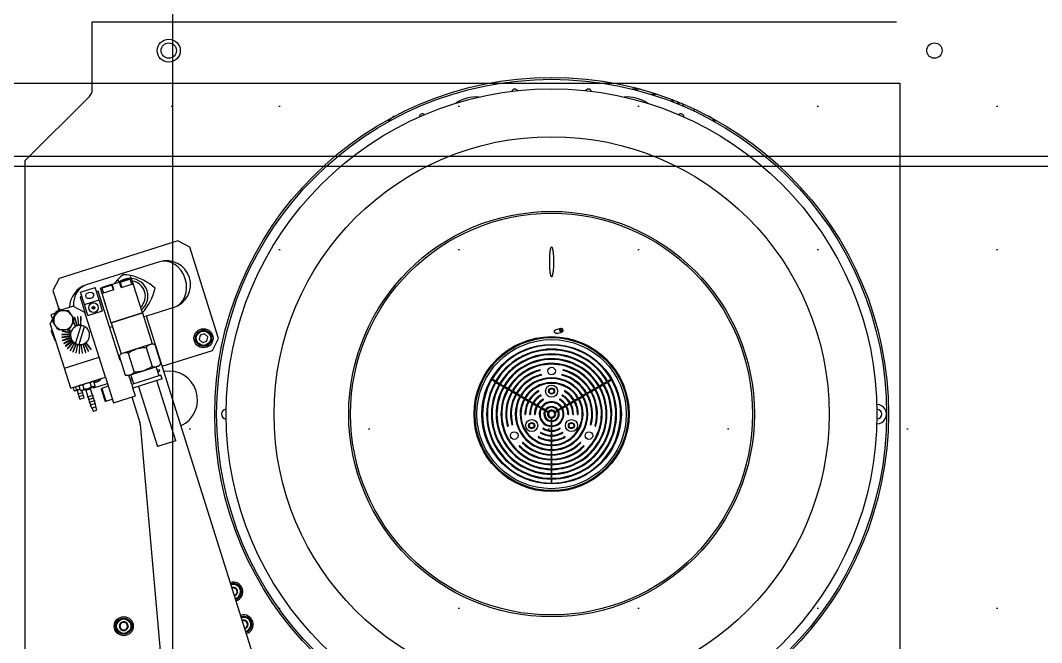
# Model space of a CAD drawing. Header units: millimetres. Extents: x -15291 to 293567, y -98510 to 49398.
# Drawn here: x 50930 to 51464, y 25651 to 25976 of the extents above; entities that cross this region are included whole.
import ezdxf

# ---------------------------------------------------------------- set-up
doc = ezdxf.new("R2010")
doc.units = ezdxf.units.MM
doc.header["$LTSCALE"] = 50
doc.header["$MEASUREMENT"] = 0
doc.linetypes.add('AUSGEZOGEN', pattern=[0])
for name, color, linetype in [('DV16_Standard', 7, 'CONTINUOUS'), ('DV6_Standard', 7, 'CONTINUOUS'), ('EQUIP1', 7, 'AUSGEZOGEN'), ('FFU', 4, 'CONTINUOUS'), ('RASTER', 30, 'AUSGEZOGEN')]:
    doc.layers.add(name, color=color, linetype=linetype)

msp = doc.modelspace()

# ---------------------------------------------------------------- hatches: boundary and pattern name
at = {"layer": 'FFU'}
h = msp.add_hatch(dxfattribs=at)
h.set_pattern_fill('DOTS,_I', color=256, scale=1500, style=2)
h.set_pattern_definition([(0, (900, -3600), (46.875, 93.75), [0, -93.75])])
h.paths.add_polyline_path([(50110, 25900), (51010, 25900), (51010, 27100), (50110, 27100)])
h = msp.add_hatch(dxfattribs=at)
h.set_pattern_fill('DOTS,_I', color=256, scale=1500, style=2)
h.set_pattern_definition([(0, (1800, -3600), (46.875, 93.75), [0, -93.75])])
h.paths.add_polyline_path([(51010, 25900), (51910, 25900), (51910, 27100), (51010, 27100)])
h = msp.add_hatch(dxfattribs=at)
h.set_pattern_fill('DOTS,_I', color=256, scale=1500, style=2)
h.set_pattern_definition([(0, (1800, -4800), (46.875, 93.75), [0, -93.75])])
h.paths.add_polyline_path([(51010, 24700), (51910, 24700), (51910, 25900), (51010, 25900)])

# ---------------------------------------------------------------- linework, layer by layer
at = {"layer": 'DV16_Standard', "color": 7, "linetype": 'Continuous', "ltscale": 254}
for p, q in [((50470.84, 25943.32), (51389.84, 25943.32)), ((51389.84, 25943.32), (51389.84, 25567.32))]:
    msp.add_line(p, q, dxfattribs=at)
for centre in [(51007.84, 25960.32), (51407.84, 25960.32)]:
    msp.add_circle(centre, 4, dxfattribs=at)
at = {"layer": 'DV6_Standard', "color": 7, "linetype": 'Continuous', "ltscale": 254}
for p, q in [((50967.84, 25975.32), (51387.99, 25975.32)), ((50967.84, 25939.89), (50967.84, 25975.32)), ((51227.63, 25940.13), (51226.45, 25940.13)), ((51254.13, 25940.13), (51250.17, 25940.13)), ((50932.84, 25902.82), (50966.37, 25936.36)), ((51259.16, 25937.63), (51262.48, 25937.63)), ((51282.31, 25928.69), (51282.31, 25929.79)), ((50932.84, 25568.63), (50932.84, 25902.82)), ((51012.59, 25860.8), (50950.6, 25841.25)), ((51018.86, 25857.53), (51012.59, 25860.8)), ((51033.9, 25809.85), (51018.86, 25857.53)), ((51002.92, 25849.89), (50964.77, 25837.86)), ((50983.85, 25843.87), (50984.07, 25843.15)), ((50988.28, 25841.3), (50987.81, 25842.79)), ((50950.6, 25841.25), (50947.33, 25834.98)), ((50978.16, 25837.8), (50972.92, 25836.14)), ((50977.78, 25837.99), (50973.11, 25836.52)), ((50977.78, 25837.99), (50978.31, 25838.16)), ((50978.97, 25835.22), (50978.16, 25837.8)), ((50978.31, 25838.16), (50982.12, 25839.36)), ((50979.21, 25835.3), (50978.31, 25838.16)), ((50981.22, 25840.71), (50981.69, 25839.22)), ((50982.65, 25839.52), (50982.12, 25839.36)), ((50983.03, 25836.5), (50982.12, 25839.36)), ((50987.7, 25840.8), (50982.45, 25839.15)), ((50982.45, 25839.15), (50983.26, 25836.57)), ((50987.32, 25841), (50982.65, 25839.52)), ((50983.03, 25836.5), (50989.23, 25838.45)), ((50988.32, 25841.31), (50987.32, 25841)), ((50988.51, 25838.23), (50987.7, 25840.8)), ((50989.23, 25838.45), (50988.32, 25841.31)), ((50994.04, 25823.19), (50989.23, 25838.45)), ((50947.33, 25834.98), (50950.34, 25825.43)), ((50961.76, 25834.12), (50969.39, 25836.53)), ((50963.81, 25827.59), (50961.76, 25834.12)), ((50971.44, 25830), (50969.39, 25836.53)), ((50971.04, 25834.59), (50970.09, 25834.29)), ((50982.47, 25798.35), (50971.04, 25834.59)), ((50972.11, 25836.2), (50973.11, 25836.52)), ((50973.01, 25833.34), (50972.11, 25836.2)), ((50972.92, 25836.14), (50973.73, 25833.57)), ((50979.21, 25835.3), (50973.01, 25833.34)), ((50977.82, 25818.08), (50973.01, 25833.34)), ((50949.21, 25824.04), (50957.79, 25826.74)), ((50964.06, 25823.48), (50957.79, 25826.74)), ((50962.46, 25831.89), (50961.51, 25831.58)), ((50961.51, 25831.58), (50964.06, 25823.48)), ((50963.81, 25827.59), (50971.44, 25830)), ((50965.62, 25821.87), (50963.81, 25827.59)), ((50973.25, 25824.28), (50971.44, 25830)), ((50949.21, 25824.04), (50945.94, 25817.76)), ((50948.76, 25823.18), (50946.27, 25822.19)), ((50946.27, 25822.19), (50947.13, 25820.04)), ((50948.12, 25822.34), (50948.05, 25821.81)), ((50948.13, 25821.3), (50948.54, 25822.1)), ((50948.54, 25822.1), (50949.39, 25823.73)), ((50950.1, 25825.14), (50950.3, 25824.65)), ((50950.34, 25824.33), (50952.59, 25824.41)), ((50950.95, 25824.91), (50950.75, 25825.4)), ((50951.45, 25824.74), (50951.44, 25824.75)), ((50952.59, 25824.41), (50954.83, 25824.49)), ((50955.76, 25824.01), (50956.75, 25822.46)), ((50956.75, 25822.46), (50957.23, 25821.7)), ((50957.23, 25821.7), (50958.22, 25820.15)), ((50957.42, 25826.63), (50957.39, 25826.62)), ((50957.42, 25826.63), (50957.42, 25826.63)), ((50971.43, 25800.11), (50964.06, 25823.48)), ((50965.62, 25821.87), (50973.25, 25824.28)), ((50965.62, 25821.87), (50969.43, 25823.07)), ((50965.62, 25821.87), (50965.62, 25821.87)), ((50969.43, 25823.07), (50973.25, 25824.28)), ((50973.25, 25824.28), (50973.25, 25824.28)), ((50977.82, 25818.08), (50994.04, 25823.19)), ((50994.04, 25823.19), (50977.82, 25818.08)), ((50994.04, 25823.19), (50999.15, 25806.98)), ((50996.13, 25821.53), (50994.7, 25821.08)), ((51010.44, 25826.04), (50996.13, 25821.53)), ((51067.55, 25595.02), (50996.13, 25821.53)), ((50953.31, 25794.4), (50945.94, 25817.76)), ((50947.28, 25819.67), (50948.13, 25821.3)), ((50948.21, 25817.29), (50947.31, 25818.73)), ((50948.89, 25816.21), (50948.21, 25817.29)), ((50949.79, 25814.77), (50948.89, 25816.21)), ((50958.26, 25819.11), (50956.22, 25815.11)), ((50957.89, 25818.38), (50958.87, 25816.49)), ((50959.05, 25816.58), (50958, 25818.6)), ((50958.74, 25820.75), (50958.55, 25820.69)), ((50958.55, 25820.69), (50959.75, 25816.88)), ((50959.94, 25816.94), (50958.74, 25820.75)), ((50959.05, 25816.58), (50958.87, 25816.49)), ((50959.17, 25807.24), (50962.01, 25816.63)), ((50959.94, 25816.94), (50959.75, 25816.88)), ((50960.36, 25821.09), (50960.16, 25821.07)), ((50960.16, 25821.07), (50960.68, 25817.1)), ((50960.88, 25817.13), (50960.36, 25821.09)), ((50960.88, 25817.13), (50960.68, 25817.1)), ((50960.99, 25806.69), (50963.83, 25816.08)), ((50961.81, 25821.16), (50961.64, 25817.16)), ((50961.84, 25817.15), (50961.64, 25817.16)), ((50962.01, 25821.15), (50961.81, 25821.16)), ((50961.84, 25817.15), (50962.01, 25821.15)), ((50977.82, 25818.08), (50982.94, 25801.87)), ((50946.47, 25813.6), (50948.28, 25809.05)), ((50947.08, 25814.16), (50946.63, 25813.99)), ((50946.63, 25813.99), (50948.67, 25808.88)), ((50952.31, 25814.39), (50950.62, 25814.33)), ((50952.01, 25812.17), (50952, 25811.97)), ((50952, 25811.97), (50956, 25811.8)), ((50956.01, 25812), (50952.01, 25812.17)), ((50956.03, 25811.04), (50952.07, 25810.52)), ((50952.09, 25810.32), (50956.06, 25810.84)), ((50952.25, 25813.81), (50952.2, 25813.62)), ((50952.2, 25813.62), (50956.11, 25812.75)), ((50956.15, 25812.95), (50952.25, 25813.81)), ((50953.59, 25814.44), (50952.31, 25814.39)), ((50955.28, 25814.5), (50953.59, 25814.44)), ((50954.45, 25814.47), (50956.38, 25813.67)), ((50956.46, 25813.86), (50954.93, 25814.49)), ((50956.01, 25812), (50956, 25811.8)), ((50956.03, 25811.04), (50956.06, 25810.84)), ((50956.15, 25812.95), (50956.11, 25812.75)), ((50956.46, 25813.86), (50956.38, 25813.67)), ((50978.49, 25815.97), (50977.06, 25815.52)), ((51024.29, 25811.54), (51023.79, 25809.28)), ((51026.49, 25812.23), (51024.29, 25811.54)), ((51028.19, 25810.67), (51026.49, 25812.23)), ((51212.65, 25815.15), (51210.04, 25814.45)), ((51210.63, 25812.53), (51213.17, 25813.21)), ((50948.67, 25808.88), (50948.74, 25808.91)), ((50952.07, 25810.52), (50952.09, 25810.32)), ((50956.22, 25810.1), (50952.41, 25808.9)), ((50952.41, 25808.9), (50952.47, 25808.71)), ((50952.47, 25808.71), (50956.28, 25809.91)), ((50956.57, 25809.21), (50953.03, 25807.36)), ((50953.03, 25807.36), (50953.12, 25807.18)), ((50953.12, 25807.18), (50956.67, 25809.03)), ((50957.07, 25808.39), (50953.9, 25805.96)), ((50953.9, 25805.96), (50954.02, 25805.8)), ((50954.02, 25805.8), (50957.2, 25808.23)), ((50957.71, 25807.67), (50955.01, 25804.72)), ((50955.15, 25804.59), (50957.86, 25807.54)), ((50956.22, 25810.1), (50956.28, 25809.91)), ((50958.46, 25807.08), (50956.31, 25803.7)), ((50956.48, 25803.59), (50958.63, 25806.97)), ((50956.57, 25809.21), (50956.67, 25809.03)), ((50957.07, 25808.39), (50957.2, 25808.23)), ((50957.71, 25807.67), (50957.86, 25807.54)), ((50959.3, 25806.62), (50957.77, 25802.92)), ((50957.96, 25802.84), (50959.49, 25806.54)), ((50958.46, 25807.08), (50958.63, 25806.97)), ((50959.3, 25806.62), (50959.49, 25806.54)), ((50960.21, 25806.31), (50959.35, 25802.41)), ((50959.54, 25802.36), (50960.41, 25806.27)), ((50960.21, 25806.31), (50960.41, 25806.27)), ((50961.16, 25806.17), (50960.98, 25802.17)), ((50961.16, 25806.17), (50961.36, 25806.16)), ((50961.18, 25802.16), (50961.36, 25806.16)), ((50962.12, 25806.19), (50962.32, 25806.22)), ((50962.12, 25806.19), (50962.64, 25802.23)), ((50962.84, 25802.25), (50962.32, 25806.22)), ((50963.06, 25806.38), (50963.25, 25806.44)), ((50963.06, 25806.38), (50964.26, 25802.57)), ((50964.45, 25802.63), (50963.25, 25806.44)), ((50963.95, 25806.74), (50964.13, 25806.83)), ((50963.95, 25806.74), (50965.8, 25803.19)), ((50965.97, 25803.28), (50964.13, 25806.83)), ((50964.77, 25807.24), (50964.93, 25807.36)), ((50964.77, 25807.24), (50967.2, 25804.06)), ((50967.36, 25804.18), (50964.93, 25807.36)), ((50999.15, 25806.98), (50982.94, 25801.87)), ((51000.63, 25806.65), (50999.15, 25806.98)), ((51000.63, 25806.65), (51003.78, 25796.65)), ((51023.79, 25809.28), (51025.49, 25807.72)), ((51025.49, 25807.72), (51027.69, 25808.41)), ((51027.69, 25808.41), (51028.19, 25810.67)), ((51030.63, 25803.57), (51033.9, 25809.85)), ((50953.31, 25794.4), (50971.43, 25800.11)), ((50955.01, 25804.72), (50955.15, 25804.59)), ((50956.31, 25803.7), (50956.48, 25803.59)), ((50957.77, 25802.92), (50957.96, 25802.84)), ((50959.35, 25802.41), (50959.54, 25802.36)), ((50960.98, 25802.17), (50961.18, 25802.16)), ((50962.64, 25802.23), (50962.84, 25802.25)), ((50964.26, 25802.57), (50964.45, 25802.63)), ((50965.8, 25803.19), (50965.97, 25803.28)), ((50967.2, 25804.06), (50967.36, 25804.18)), ((50974.74, 25789.62), (50971.43, 25800.11)), ((50982.94, 25801.87), (50981.91, 25800.75)), ((50981.91, 25800.75), (50985.06, 25790.75)), ((50986.59, 25802.22), (50989.74, 25792.23)), ((50995.95, 25805.18), (50999.1, 25795.18)), ((51004.4, 25795.3), (51030.63, 25803.57)), ((50982.65, 25798.41), (50982.47, 25798.35)), ((50994.65, 25792.98), (51001.67, 25795.19)), ((51002.83, 25790.32), (51001.33, 25795.08)), ((51002.76, 25795.54), (51001.67, 25795.19)), ((51002.76, 25795.54), (51003.78, 25796.65)), ((50956.62, 25783.91), (50953.31, 25794.4)), ((50956.62, 25783.91), (50974.74, 25789.62)), ((50974.74, 25789.62), (50978.95, 25776.27)), ((50985.06, 25790.75), (50986.54, 25790.42)), ((50987.63, 25790.77), (50986.54, 25790.42)), ((50987.56, 25788.86), (50987.02, 25790.57)), ((50987.63, 25790.77), (50994.65, 25792.98)), ((50987.97, 25790.87), (50989.48, 25786.11)), ((51003.78, 25790.62), (50988.52, 25785.81)), ((51001.87, 25793.37), (51002.82, 25793.67)), ((51002.17, 25792.41), (51003.12, 25792.71)), ((51003.12, 25792.71), (51002.82, 25793.67)), ((51004.39, 25788.71), (51003.78, 25790.62)), ((50958.03, 25784.09), (50958.07, 25784.26)), ((50958.07, 25784.26), (50958.03, 25784.09)), ((50958.07, 25784.26), (50958.03, 25784.09)), ((50958.48, 25782.66), (50958.03, 25784.09)), ((50958.07, 25784.26), (50958.07, 25784.26)), ((50959.13, 25784.6), (50959.4, 25784.68)), ((50959.13, 25784.6), (50959.27, 25784.48)), ((50959.27, 25784.48), (50959.4, 25784.68)), ((50959.72, 25783.05), (50959.27, 25784.48)), ((50960.96, 25784.95), (50961.83, 25785.55)), ((50961.39, 25785.41), (50960.96, 25784.95)), ((50961.68, 25782.69), (50960.96, 25784.95)), ((50961.83, 25785.55), (50962.89, 25785.56)), ((50962.89, 25785.56), (50964.72, 25786.46)), ((50963.61, 25783.29), (50962.89, 25785.56)), ((50964.72, 25786.46), (50966.75, 25786.77)), ((50967.46, 25784.51), (50965.63, 25783.6)), ((50968.52, 25784.51), (50965.63, 25783.6)), ((50966.75, 25786.77), (50967.62, 25787.38)), ((50967.46, 25784.51), (50966.75, 25786.77)), ((50968.52, 25784.51), (50967.46, 25784.51)), ((50967.62, 25787.38), (50968.67, 25787.38)), ((50968.01, 25784.35), (50968.64, 25784.03)), ((50968.67, 25787.38), (50968.06, 25787.52)), ((50969.39, 25785.12), (50968.52, 25784.51)), ((50968.52, 25784.51), (50968.96, 25784.66)), ((50968.64, 25784.03), (50975.79, 25786.28)), ((50969.39, 25785.12), (50968.67, 25787.38)), ((50968.96, 25784.66), (50969.39, 25785.12)), ((50976.24, 25784.85), (50972.81, 25783.77)), ((50988.52, 25789.16), (50987.56, 25788.86)), ((50987.56, 25788.86), (50987.86, 25787.9)), ((50988.82, 25788.2), (50987.86, 25787.9)), ((50988.52, 25785.81), (50987.86, 25787.9)), ((50988.52, 25785.81), (50989.13, 25783.9)), ((51004.39, 25788.71), (50989.13, 25783.9)), ((50991.99, 25784.8), (51001.91, 25753.33)), ((51011.45, 25756.33), (51001.52, 25787.81)), ((51176.52, 25788.17), (51178.34, 25787.12)), ((51178.54, 25787.47), (51176.72, 25788.52)), ((51178.68, 25786.92), (51180.5, 25785.87)), ((51180.7, 25786.22), (51178.88, 25787.27)), ((51180.85, 25785.67), (51182.67, 25784.62)), ((51182.87, 25784.97), (51181.05, 25786.02)), ((51183.01, 25784.42), (51184.83, 25783.37)), ((51185.03, 25783.72), (51183.21, 25784.77)), ((51232.46, 25784.77), (51230.64, 25783.72)), ((51230.84, 25783.37), (51232.66, 25784.42)), ((51234.63, 25786.02), (51232.81, 25784.97)), ((51233.01, 25784.62), (51234.83, 25785.67)), ((51236.79, 25787.27), (51234.97, 25786.22)), ((51235.17, 25785.87), (51236.99, 25786.92)), ((51238.96, 25788.52), (51237.14, 25787.47)), ((51237.34, 25787.12), (51239.16, 25788.17)), ((50958.61, 25782.55), (50958.48, 25782.66)), ((50958.48, 25782.66), (50958.61, 25782.55)), ((50958.61, 25782.54), (50958.61, 25782.55)), ((50958.8, 25782.5), (50958.87, 25782.52)), ((50959.48, 25782.71), (50958.87, 25782.52)), ((50959.48, 25782.71), (50960.43, 25783.01)), ((50959.72, 25783.05), (50959.68, 25782.88)), ((50959.68, 25782.88), (50959.94, 25782.96)), ((50959.94, 25782.96), (50959.72, 25783.05)), ((50959.94, 25782.86), (50960.54, 25780.95)), ((50960.4, 25780.9), (50962.88, 25781.69)), ((50960.4, 25780.9), (50960.99, 25779.52)), ((50961.47, 25783.34), (50960.43, 25783.01)), ((50960.85, 25779.47), (50963.33, 25780.26)), ((50960.85, 25779.47), (50961.44, 25778.09)), ((50961.44, 25778.09), (50963.63, 25778.78)), ((50962.74, 25782.69), (50961.68, 25782.69)), ((50961.68, 25782.69), (50962.29, 25782.55)), ((50962.29, 25782.55), (50962.74, 25782.69)), ((50962.73, 25781.64), (50962.43, 25782.6)), ((50965.63, 25783.6), (50962.74, 25782.69)), ((50963.61, 25783.29), (50962.74, 25782.69)), ((50963.18, 25780.21), (50962.88, 25781.69)), ((50963.63, 25778.78), (50963.33, 25780.26)), ((50965.63, 25783.6), (50963.61, 25783.29)), ((50964.59, 25782.75), (50966.97, 25783.5)), ((50964.59, 25782.75), (50965.64, 25779.41)), ((50965.4, 25779.34), (50968.26, 25780.24)), ((50965.4, 25779.34), (50966.21, 25778.02)), ((50965.85, 25777.91), (50968.71, 25778.81)), ((50968.02, 25780.16), (50966.97, 25783.5)), ((50968.35, 25778.7), (50968.26, 25780.24)), ((50968.81, 25777.27), (50968.71, 25778.81)), ((50972.55, 25783.27), (50974.41, 25777.36)), ((50972.81, 25783.77), (50974.91, 25777.09)), ((50978.95, 25776.27), (50990.39, 25779.88)), ((50988.49, 25779.28), (50992.68, 25765.97)), ((50990.39, 25779.88), (50989.13, 25783.9)), ((51185.18, 25783.17), (51187, 25782.12)), ((51187.2, 25782.47), (51185.38, 25783.52)), ((51187.34, 25781.92), (51189.16, 25780.87)), ((51189.36, 25781.22), (51187.54, 25782.27)), ((51189.51, 25780.67), (51191.33, 25779.62)), ((51191.53, 25779.97), (51189.71, 25781.02)), ((51191.67, 25779.42), (51193.49, 25778.37)), ((51193.69, 25778.72), (51191.87, 25779.77)), ((51223.8, 25779.77), (51221.98, 25778.72)), ((51222.18, 25778.37), (51224, 25779.42)), ((51225.97, 25781.02), (51224.15, 25779.97)), ((51224.35, 25779.62), (51226.17, 25780.67)), ((51228.13, 25782.27), (51226.31, 25781.22)), ((51226.51, 25780.87), (51228.33, 25781.92)), ((51230.3, 25783.52), (51228.48, 25782.47)), ((51228.68, 25782.12), (51230.5, 25783.17)), ((50965.85, 25777.91), (50966.66, 25776.59)), ((50966.3, 25776.48), (50969.16, 25777.38)), ((50966.3, 25776.48), (50967.11, 25775.16)), ((50966.75, 25775.05), (50969.61, 25775.95)), ((50966.75, 25775.05), (50967.72, 25773.46)), ((50969.73, 25774.1), (50967.72, 25773.46)), ((50967.77, 25773.48), (50968.28, 25771.86)), ((50969.26, 25775.83), (50969.16, 25777.38)), ((50969.73, 25774.1), (50969.61, 25775.95)), ((50970.19, 25772.46), (50969.68, 25774.08)), ((50974.91, 25777.09), (50978.35, 25778.18)), ((51193.84, 25778.17), (51195.66, 25777.12)), ((51195.86, 25777.47), (51194.04, 25778.52)), ((51196, 25776.92), (51197.82, 25775.87)), ((51198.02, 25776.22), (51196.2, 25777.27)), ((51198.17, 25775.67), (51199.99, 25774.62)), ((51200.19, 25774.97), (51198.37, 25776.02)), ((51200.33, 25774.42), (51202.15, 25773.37)), ((51202.35, 25773.72), (51200.53, 25774.77)), ((51204.52, 25772.47), (51202.7, 25773.52)), ((51204.71, 25772.82), (51205.43, 25773.51)), ((51204.71, 25772.82), (51205.43, 25773.51)), ((51210.25, 25773.51), (51210.96, 25772.82)), ((51210.25, 25773.51), (51210.96, 25772.82)), ((51212.97, 25773.52), (51211.15, 25772.47)), ((51215.14, 25774.77), (51213.32, 25773.72)), ((51213.52, 25773.37), (51215.34, 25774.42)), ((51217.31, 25776.02), (51215.49, 25774.97)), ((51215.69, 25774.62), (51217.51, 25775.67)), ((51219.47, 25777.27), (51217.65, 25776.22)), ((51217.85, 25775.87), (51219.67, 25776.92)), ((51221.64, 25778.52), (51219.82, 25777.47)), ((51220.02, 25777.12), (51221.84, 25778.17)), ((50968.28, 25771.86), (50970.19, 25772.46)), ((51202.5, 25773.17), (51204.32, 25772.12)), ((51204.67, 25771.92), (51205.88, 25771.22)), ((51206.08, 25771.57), (51204.87, 25772.27)), ((51206.56, 25771.32), (51205.93, 25771.32)), ((51206.56, 25769.32), (51205.93, 25769.32)), ((51207.64, 25768.18), (51207.64, 25766.78)), ((51208.04, 25766.78), (51208.04, 25768.18)), ((51209.74, 25771.32), (51209.11, 25771.32)), ((51209.74, 25769.32), (51209.11, 25769.32)), ((51210.81, 25772.27), (51209.59, 25771.57)), ((51209.79, 25771.22), (51211.01, 25771.92)), ((51211.35, 25772.12), (51213.17, 25773.17)), ((50992.89, 25764.91), (51009.06, 25583.34)), ((51205.43, 25767.13), (51204.71, 25767.82)), ((51204.71, 25767.82), (51205.43, 25767.13)), ((51207.64, 25766.38), (51207.64, 25764.28)), ((51207.64, 25763.88), (51207.64, 25761.77)), ((51208.04, 25764.28), (51208.04, 25766.38)), ((51208.04, 25761.77), (51208.04, 25763.88)), ((51210.25, 25767.13), (51210.96, 25767.82)), ((51210.96, 25767.82), (51210.25, 25767.13)), ((51207.64, 25761.37), (51207.64, 25759.27)), ((51207.64, 25758.87), (51207.64, 25756.77)), ((51208.04, 25759.27), (51208.04, 25761.37)), ((51208.04, 25756.77), (51208.04, 25758.87)), ((51011.45, 25756.33), (51001.91, 25753.33)), ((51207.64, 25756.37), (51207.64, 25754.27)), ((51207.64, 25753.87), (51207.64, 25751.77)), ((51208.04, 25754.27), (51208.04, 25756.37)), ((51208.04, 25751.77), (51208.04, 25753.87)), ((51207.64, 25751.37), (51207.64, 25749.27)), ((51207.64, 25748.87), (51207.64, 25746.77)), ((51208.04, 25749.27), (51208.04, 25751.37)), ((51208.04, 25746.77), (51208.04, 25748.87)), ((51207.64, 25746.37), (51207.64, 25744.27)), ((51207.64, 25743.87), (51207.64, 25741.77)), ((51208.04, 25744.27), (51208.04, 25746.37)), ((51208.04, 25741.77), (51208.04, 25743.87)), ((51207.64, 25741.37), (51207.64, 25739.27)), ((51207.64, 25738.87), (51207.64, 25736.77)), ((51207.64, 25736.37), (51207.64, 25734.27)), ((51208.04, 25739.27), (51208.04, 25741.37)), ((51208.04, 25736.77), (51208.04, 25738.87)), ((51208.04, 25734.27), (51208.04, 25736.37)), ((51040.85, 25679.72), (51040.88, 25679.71)), ((51040.88, 25679.71), (51043.06, 25679.23)), ((51043.06, 25679.23), (51043.1, 25679.22)), ((51043.1, 25679.22), (51043.11, 25679.19)), ((51043.11, 25679.19), (51043.78, 25677.06)), ((51042.26, 25675.35), (51042.23, 25675.32)), ((51043.77, 25676.99), (51042.26, 25675.35)), ((51043.79, 25677.02), (51043.77, 25676.99)), ((51043.78, 25677.06), (51043.79, 25677.02)), ((50982.09, 25660.01), (50983.6, 25661.65)), ((50983.6, 25661.65), (50983.62, 25661.68)), ((50983.62, 25661.68), (50983.66, 25661.67)), ((50983.66, 25661.67), (50985.84, 25661.19)), ((51046.26, 25662.56), (51046.3, 25662.55)), ((51046.3, 25662.55), (51048.47, 25662.06)), ((51048.47, 25662.06), (51048.51, 25662.06)), ((51048.51, 25662.06), (51048.52, 25662.02)), ((51048.52, 25662.02), (51049.2, 25659.89)), ((50982.06, 25659.98), (50982.09, 25660.01)), ((50982.07, 25659.94), (50982.06, 25659.98)), ((50982.74, 25657.81), (50982.07, 25659.94)), ((50982.76, 25657.78), (50982.74, 25657.81)), ((50982.8, 25657.77), (50982.76, 25657.78)), ((50984.97, 25657.28), (50982.8, 25657.77)), ((50985.01, 25657.28), (50984.97, 25657.28)), ((50985.04, 25657.3), (50985.01, 25657.28)), ((50986.55, 25658.95), (50985.04, 25657.3)), ((50985.84, 25661.19), (50985.88, 25661.18)), ((50985.88, 25661.18), (50985.89, 25661.14)), ((50985.89, 25661.14), (50986.56, 25659.02)), ((50986.57, 25658.98), (50986.55, 25658.95)), ((50986.56, 25659.02), (50986.57, 25658.98)), ((51047.67, 25658.18), (51047.65, 25658.15)), ((51049.18, 25659.82), (51047.67, 25658.18)), ((51049.21, 25659.85), (51049.18, 25659.82)), ((51049.2, 25659.89), (51049.21, 25659.85))]:
    msp.add_line(p, q, dxfattribs=at)
for centre, radius in [((51007.84, 25960.32), 6), ((51207.84, 25770.32), 176), ((51207.84, 25770.32), 175), ((51207.84, 25770.32), 170), ((51207.84, 25770.32), 145), ((51207.84, 25770.32), 105.98), ((51207.84, 25770.32), 105), ((50968.53, 25825.94), 2.5), ((50968.53, 25825.94), 0.75), ((50968.53, 25825.94), 0.45), ((51025.99, 25809.97), 5), ((51025.99, 25809.97), 4.25), ((51025.99, 25809.97), 3.75), ((51207.84, 25770.32), 40.5), ((51207.84, 25770.32), 40), ((51207.84, 25770.32), 39), ((51207.84, 25770.32), 36.45), ((51207.84, 25792.82), 2), ((51207.84, 25782.32), 3.15), ((51207.84, 25782.32), 1.6), ((51207.84, 25782.32), 1.25), ((51197.44, 25764.32), 3.15), ((51197.44, 25764.32), 1.6), ((51197.44, 25764.32), 1.25), ((51218.23, 25764.32), 3.15), ((51218.23, 25764.32), 1.6), ((51218.23, 25764.32), 1.25), ((51188.35, 25759.07), 2), ((51227.32, 25759.07), 2), ((50984.32, 25659.48), 5), ((50984.32, 25659.48), 4.25), ((50984.32, 25659.48), 3.75)]:
    msp.add_circle(centre, radius, dxfattribs=at)
for centre, radius, start, end in [((50962.84, 25939.89), 5, 315, 0), ((51188.63, 25938.59), 1.65, 29.2505, 163.7716), ((51227.04, 25938.59), 1.65, 16.2284, 150.7495), ((51168.37, 25917.63), 18.5, 84.9788, 125.0212), ((51247.31, 25917.63), 18.5, 54.9788, 95.0212), ((51272.31, 25932.63), 2.25, 121.4156, 149.4732), ((51272.31, 25932.63), 2.16, 119.6205, 149.0829), ((51272.31, 25932.63), 2.01, 116.0403, 148.3347), ((51272.31, 25932.63), 2, 115.7018, 148.2661), ((51272.31, 25932.63), 1.57, 98.4141, 145.3058), ((51272.31, 25932.63), 1.57, 351.3664, 38.2582), ((51272.31, 25932.63), 2, 348.4062, 20.9704), ((51272.31, 25932.63), 2.01, 348.3376, 20.632), ((51272.31, 25932.63), 2.16, 347.5894, 17.0518), ((51272.31, 25932.63), 2.25, 347.1991, 15.2567), ((51247.31, 25917.63), 32.5, 24.5553, 27.2396), ((51130.34, 25917.12), 10, 117.8311, 144.4154), ((51140.34, 25925.64), 1.65, 46.2284, 180), ((51275.34, 25925.64), 1.65, 359.2505, 133.7716), ((51285.34, 25917.12), 10, 35.5846, 62.1689), ((51006.68, 25837.96), 12.5, 287.5, 107.5), ((50968.53, 25825.94), 12.5, 107.5, 178.8371), ((50977.87, 25837.7), 0.3, 17.5, 107.5), ((50987.61, 25831.95), 9.32, 85.7589, 129.2411), ((50987.92, 25832.05), 9.32, 109.2954, 128.2577), ((50982.74, 25839.24), 0.3, 107.5, 197.5), ((50987.41, 25840.71), 0.3, 17.5, 107.5), ((50987.61, 25831.95), 9.32, 309.2411, 85.7589), ((50987.61, 25831.95), 8, 313.4445, 81.5555), ((50973.2, 25836.23), 0.3, 107.5, 197.5), ((50952.77, 25819.39), 5.5, 136.8497, 147.6253), ((50952.77, 25819.39), 5.02, 92.0878, 147.3645), ((50952.77, 25819.39), 5.5, 116.1938, 127.885), ((50952.77, 25819.39), 5.02, 37.6326, 92.0878), ((50952.77, 25819.39), 5.02, 279.3891, 27.3526), ((50952.77, 25819.39), 5.5, 57.1084, 67.9818), ((50968.53, 25825.94), 3.05, 277.1111, 297.8889), ((50952.77, 25819.39), 5.5, 177.115, 186.9637), ((50952.77, 25819.39), 5.02, 157.6355, 204.7864), ((50952.77, 25819.39), 5.02, 219.3891, 264.7864), ((50961.5, 25811.66), 5, 84.1116, 242.206), ((50952.77, 25819.39), 5.5, 357.0006, 7.8768), ((50958.64, 25820.72), 0.1, 17.5, 197.5), ((50958.96, 25816.54), 0.1, 207.5, 27.5), ((50959.84, 25816.91), 0.1, 197.5, 17.5), ((50960.26, 25821.08), 0.1, 7.5, 187.5), ((50960.78, 25817.11), 0.1, 187.5, 7.5), ((50961.5, 25811.66), 5, 264.1116, 62.206), ((50961.74, 25817.15), 0.1, 177.5, 357.5), ((50961.91, 25821.15), 0.1, 357.5, 177.5), ((50961.5, 25811.66), 5, 62.206, 84.1116), ((50946.75, 25813.71), 0.3, 111.7256, 201.7256), ((50952.77, 25819.39), 5.5, 237.2119, 246.9637), ((50952.01, 25812.07), 0.1, 87.5, 267.5), ((50952.22, 25813.72), 0.1, 77.5, 257.5), ((50952.77, 25819.39), 5.5, 297.2119, 308.799), ((50956, 25811.9), 0.1, 267.5, 87.5), ((50956.05, 25810.94), 0.1, 277.5, 97.5), ((50956.13, 25812.85), 0.1, 257.5, 77.5), ((50956.42, 25813.76), 0.1, 247.5, 67.5), ((50948.56, 25809.16), 0.3, 201.7256, 291.7256), ((50952.08, 25810.42), 0.1, 97.5, 277.5), ((50952.44, 25808.8), 0.1, 107.5, 287.5), ((50953.07, 25807.27), 0.1, 117.5, 297.5), ((50953.96, 25805.88), 0.1, 127.5, 307.5), ((50956.25, 25810.01), 0.1, 287.5, 107.5), ((50956.62, 25809.12), 0.1, 297.5, 117.5), ((50957.14, 25808.31), 0.1, 307.5, 127.5), ((50957.78, 25807.6), 0.1, 317.5, 137.5), ((50958.54, 25807.02), 0.1, 327.5, 147.5), ((50961.5, 25811.66), 5, 242.206, 264.1116), ((50959.39, 25806.58), 0.1, 337.5, 157.5), ((50960.31, 25806.29), 0.1, 347.5, 167.5), ((50961.26, 25806.17), 0.1, 357.5, 177.5), ((50962.22, 25806.21), 0.1, 7.5, 187.5), ((50963.15, 25806.41), 0.1, 17.5, 197.5), ((50964.04, 25806.78), 0.1, 27.5, 207.5), ((50964.85, 25807.3), 0.1, 37.5, 217.5), ((50999.7, 25802.02), 4.9, 109.5064, 139.8778), ((50999.37, 25801.91), 4.9, 75.1222, 105.4936), ((51207.84, 25770.32), 36.05, 30.3179, 149.6821), ((50955.08, 25804.66), 0.1, 137.5, 317.5), ((50956.39, 25803.65), 0.1, 147.5, 327.5), ((50957.86, 25802.88), 0.1, 157.5, 337.5), ((50959.44, 25802.39), 0.1, 167.5, 347.5), ((50961.08, 25802.17), 0.1, 177.5, 357.5), ((50962.74, 25802.24), 0.1, 187.5, 7.5), ((50964.36, 25802.6), 0.1, 197.5, 17.5), ((50965.89, 25803.23), 0.1, 207.5, 27.5), ((50967.28, 25804.12), 0.1, 217.5, 37.5), ((50985.66, 25797.59), 4.9, 109.5064, 139.8778), ((50985.33, 25797.49), 4.9, 75.1222, 105.4936), ((51207.84, 25770.32), 33.95, 30.3375, 149.6625), ((51207.84, 25770.32), 33.55, 30.3416, 149.6584), ((51207.84, 25770.32), 31.45, 30.3644, 149.6356), ((51207.84, 25770.32), 31.05, 30.3691, 149.6309), ((51000.36, 25799.92), 4.9, 255.1222, 285.4936), ((51000.03, 25799.81), 4.9, 289.5064, 319.8778), ((51207.84, 25770.32), 28.95, 30.3958, 149.6042), ((51207.84, 25770.32), 28.55, 30.4014, 149.5986), ((51207.84, 25770.32), 26.45, 30.4332, 149.5668), ((51207.84, 25770.32), 26.05, 30.4399, 149.5601), ((50986.32, 25795.49), 4.9, 255.1222, 285.4936), ((50985.99, 25795.39), 4.9, 289.5064, 319.8778), ((51007.84, 25777.82), 15, 295.0919, 99.9081), ((51207.84, 25770.32), 23.95, 105, 149.5215), ((51207.84, 25770.32), 23.55, 105, 149.5134), ((51207.84, 25770.32), 21.45, 105, 149.4658), ((51207.84, 25770.32), 21.05, 105, 149.4556), ((51201.69, 25793.26), 0.2, 285, 105), ((51202.34, 25790.85), 0.2, 285, 105), ((51213.34, 25790.85), 0.2, 75, 255), ((51207.84, 25770.32), 21.05, 30.5444, 75), ((51207.84, 25770.32), 21.45, 30.5342, 75), ((51213.98, 25793.26), 0.2, 75, 255), ((51207.84, 25770.32), 23.55, 30.4866, 75), ((51207.84, 25770.32), 23.95, 30.4785, 75), ((50958.26, 25784.22), 0.2, 107.5, 167.5), ((50967.45, 25783.65), 0.5, 107.5, 197.5), ((50968.77, 25791.93), 4.25, 267.7501, 270), ((50968.77, 25791.93), 4.25, 270, 307.2499), ((50968.77, 25791.93), 5, 270.5397, 324.3699), ((51207.84, 25770.32), 36.05, 150.3179, 269.6821), ((51207.84, 25770.32), 33.95, 150.3375, 269.6625), ((51207.84, 25770.32), 33.55, 150.3416, 269.6584), ((51207.84, 25770.32), 31.45, 150.3644, 269.6356), ((51207.84, 25770.32), 31.05, 150.3691, 269.6309), ((51207.84, 25770.32), 28.95, 150.3958, 269.6042), ((51207.84, 25770.32), 28.55, 150.4014, 269.5986), ((51207.84, 25770.32), 18.95, 30.6047, 149.3953), ((51207.84, 25770.32), 18.55, 30.6178, 149.3822), ((51207.84, 25770.32), 16.45, 30.6966, 149.3034), ((51207.84, 25770.32), 16.05, 30.714, 149.286), ((51207.84, 25770.32), 36.05, 270.3179, 29.6821), ((51207.84, 25770.32), 33.95, 270.3375, 29.6625), ((51207.84, 25770.32), 33.55, 270.3416, 29.6584), ((51207.84, 25770.32), 31.45, 270.3644, 29.6356), ((51207.84, 25770.32), 31.05, 270.3691, 29.6309), ((51207.84, 25770.32), 28.95, 270.3958, 29.6042), ((51207.84, 25770.32), 28.55, 270.4014, 29.5986), ((50958.74, 25782.69), 0.2, 227.5, 287.5), ((50964.11, 25782.6), 0.5, 17.5, 107.5), ((50972.93, 25783.39), 0.4, 107.5, 197.5), ((51207.84, 25770.32), 26.45, 150.4332, 269.5668), ((51207.84, 25770.32), 26.05, 150.4399, 269.5601), ((51207.84, 25770.32), 23.95, 150.4785, 195), ((51207.84, 25770.32), 23.55, 150.4866, 195), ((51207.84, 25770.32), 21.45, 150.5342, 195), ((51207.84, 25770.32), 21.05, 150.5444, 195), ((51207.84, 25770.32), 18.95, 150.6047, 269.3953), ((51207.84, 25770.32), 18.55, 150.6178, 269.3822), ((51207.84, 25770.32), 13.95, 120, 149.1785), ((51207.84, 25770.32), 13.55, 120, 149.1543), ((51207.84, 25770.32), 11.45, 120, 148.9991), ((51207.84, 25770.32), 11.05, 120, 148.9629), ((51200.96, 25782.23), 0.2, 300, 120), ((51202.21, 25780.06), 0.2, 300, 120), ((51207.84, 25770.32), 26.45, 270.4332, 29.5668), ((51207.84, 25770.32), 26.05, 270.4399, 29.5601), ((51207.84, 25770.32), 18.95, 270.6047, 29.3953), ((51207.84, 25770.32), 18.55, 270.6178, 29.3822), ((51213.46, 25780.06), 0.2, 60, 240), ((51207.84, 25770.32), 11.05, 31.0371, 60), ((51207.84, 25770.32), 11.45, 31.0009, 60), ((51214.71, 25782.23), 0.2, 60, 240), ((51207.84, 25770.32), 13.55, 30.8457, 60), ((51207.84, 25770.32), 13.95, 30.8215, 60), ((51207.84, 25770.32), 21.05, 345, 29.4556), ((51207.84, 25770.32), 21.45, 345, 29.4658), ((51207.84, 25770.32), 23.55, 345, 29.5134), ((51207.84, 25770.32), 23.95, 345, 29.5215), ((50974.79, 25777.48), 0.4, 197.5, 287.5), ((51207.84, 25770.32), 16.45, 150.6966, 269.3034), ((51207.84, 25770.32), 16.05, 150.714, 269.286), ((51207.84, 25770.32), 13.95, 150.8215, 180), ((51207.84, 25770.32), 13.55, 150.8457, 180), ((51207.84, 25770.32), 11.45, 151.0009, 180), ((51207.84, 25770.32), 11.05, 151.0371, 180), ((51207.84, 25770.32), 8.95, 151.2805, 180), ((51207.84, 25770.32), 8.55, 151.3404, 180), ((51207.84, 25770.32), 8.95, 120, 148.7195), ((51207.84, 25770.32), 8.55, 120, 148.6596), ((51207.84, 25770.32), 6.45, 31.7769, 148.2231), ((51207.84, 25770.32), 6.05, 31.8944, 148.1056), ((51203.46, 25777.9), 0.2, 300, 120), ((51207.84, 25770.32), 3.95, 32.9023, 147.0977), ((51207.84, 25770.32), 3.55, 33.2296, 146.7704), ((51207.84, 25770.32), 16.45, 270.6966, 29.3034), ((51207.84, 25770.32), 16.05, 270.714, 29.286), ((51212.21, 25777.9), 0.2, 60, 240), ((51207.84, 25770.32), 8.55, 31.3404, 60), ((51207.84, 25770.32), 8.95, 31.2805, 60), ((51207.84, 25770.32), 8.55, 0, 28.6596), ((51207.84, 25770.32), 8.95, 0, 28.7195), ((51207.84, 25770.32), 11.05, 0, 28.9629), ((51207.84, 25770.32), 11.45, 0, 28.9991), ((51207.84, 25770.32), 13.55, 0, 29.1543), ((51207.84, 25770.32), 13.95, 0, 29.1785), ((51377.84, 25770.32), 5, 270, 90.8426), ((51037.84, 25770.32), 2.5, 90, 270), ((51194.09, 25770.32), 0.2, 180, 0), ((51196.59, 25770.32), 0.2, 180, 0), ((51199.09, 25770.32), 0.2, 180, 0), ((51207.84, 25770.32), 6.45, 151.7769, 268.2231), ((51207.84, 25770.32), 6.05, 151.8944, 268.1056), ((51207.84, 25770.32), 4, 152.7136, 180), ((51207.84, 25770.32), 4, 152.8084, 179.9944), ((51207.84, 25770.32), 4, 180, 218.6822), ((51207.84, 25770.32), 4, 180.007, 218.6752), ((51207.84, 25770.32), 3.95, 152.9023, 267.0977), ((51207.84, 25770.32), 3.55, 153.2296, 266.7704), ((51207.84, 25770.32), 4, 141.3235, 147.1274), ((51207.84, 25770.32), 4, 141.3178, 146.7019), ((51207.84, 25770.32), 2.15, 155.3376, 264.6624), ((51207.84, 25770.32), 2.15, 144.6624, 155.3376), ((51207.84, 25770.32), 2.15, 35.3376, 144.6624), ((51207.84, 25770.32), 1.62, 141.9097, 218.0903), ((51207.84, 25770.32), 1.62, 38.0903, 141.9097), ((51207.84, 25770.32), 1.62, 218.0903, 321.9097), ((51207.84, 25770.32), 2.15, 264.6624, 275.3376), ((51207.84, 25770.32), 6.45, 271.7769, 28.2231), ((51207.84, 25770.32), 6.05, 271.8944, 28.1056), ((51207.84, 25770.32), 3.95, 272.9023, 27.0977), ((51207.84, 25770.32), 3.55, 273.2296, 26.7704), ((51207.84, 25770.32), 2.15, 275.3376, 24.6624), ((51207.84, 25770.32), 1.62, 321.9097, 38.0903), ((51207.84, 25770.32), 2.15, 24.6624, 35.3376), ((51207.84, 25770.32), 4, 33.2889, 38.6752), ((51207.84, 25770.32), 4, 33.2974, 38.6822), ((51207.84, 25770.32), 4, 321.3235, 359.9944), ((51207.84, 25770.32), 4, 321.3178, 0), ((51207.84, 25770.32), 4, 0.007, 27.2751), ((51207.84, 25770.32), 4, 0, 27.2793), ((51216.59, 25770.32), 0.2, 180, 0), ((51219.09, 25770.32), 0.2, 180, 0), ((51221.59, 25770.32), 0.2, 180, 0), ((51377.84, 25770.32), 2.5, 270, 90), ((50987.91, 25764.46), 5, 5.0872, 17.5), ((51037.84, 25770.32), 2.5, 270, 270.4213), ((51184.9, 25764.18), 0.2, 195, 15), ((51187.31, 25764.82), 0.2, 195, 15), ((51203.46, 25762.74), 0.2, 60, 240), ((51207.84, 25770.32), 8.55, 240, 268.6596), ((51207.84, 25770.32), 8.55, 271.3404, 300), ((51212.21, 25762.74), 0.2, 300, 120), ((51228.36, 25764.82), 0.2, 165, 345), ((51230.78, 25764.18), 0.2, 165, 345), ((51377.84, 25770.32), 2.5, 269.5787, 270), ((51200.96, 25758.41), 0.2, 60, 240), ((51207.84, 25770.32), 13.95, 240, 269.1785), ((51207.84, 25770.32), 13.55, 240, 269.1543), ((51202.21, 25760.58), 0.2, 60, 240), ((51207.84, 25770.32), 11.45, 240, 268.9991), ((51207.84, 25770.32), 11.05, 240, 268.9629), ((51207.84, 25770.32), 8.95, 240, 268.7195), ((51207.84, 25770.32), 8.95, 271.2805, 300), ((51207.84, 25770.32), 11.05, 271.0371, 300), ((51207.84, 25770.32), 11.45, 271.0009, 300), ((51207.84, 25770.32), 13.55, 270.8457, 300), ((51207.84, 25770.32), 13.95, 270.8215, 300), ((51213.46, 25760.58), 0.2, 300, 120), ((51214.71, 25758.41), 0.2, 300, 120), ((51191.04, 25753.53), 0.2, 45, 225), ((51207.84, 25770.32), 23.95, 225, 269.5215), ((51207.84, 25770.32), 23.55, 225, 269.5134), ((51192.81, 25755.3), 0.2, 45, 225), ((51207.84, 25770.32), 21.45, 225, 269.4658), ((51207.84, 25770.32), 21.05, 225, 269.4556), ((51207.84, 25770.32), 21.05, 270.5444, 315), ((51207.84, 25770.32), 21.45, 270.5342, 315), ((51207.84, 25770.32), 23.55, 270.4866, 315), ((51207.84, 25770.32), 23.95, 270.4785, 315), ((51222.86, 25755.3), 0.2, 315, 135), ((51224.63, 25753.53), 0.2, 315, 135), ((51041.54, 25677.52), 5, 287.5, 107.5), ((51041.54, 25677.52), 4.25, 287.5, 107.5), ((51041.54, 25677.52), 3.75, 287.5, 107.5), ((51041.54, 25677.52), 2.29, 48.3518, 106.6482), ((51041.54, 25677.52), 2, 77.5, 107.5), ((51041.54, 25677.52), 2, 17.5, 77.5), ((51041.54, 25677.52), 2, 317.5, 17.5), ((51041.54, 25677.52), 2.29, 348.3518, 46.6482), ((51041.54, 25677.52), 2.29, 288.3518, 346.6482), ((50984.32, 25659.48), 2.29, 108.3518, 166.6482), ((50984.32, 25659.48), 2, 77.5, 137.5), ((50984.32, 25659.48), 2.29, 48.3518, 106.6482), ((50984.32, 25659.48), 2, 17.5, 77.5), ((51046.95, 25660.35), 5, 287.5, 107.5), ((51046.95, 25660.35), 4.25, 287.5, 107.5), ((51046.95, 25660.35), 3.75, 287.5, 107.5), ((51046.95, 25660.35), 2.29, 48.3518, 106.6482), ((51046.95, 25660.35), 2, 77.5, 107.5), ((51046.95, 25660.35), 2, 17.5, 77.5), ((51046.95, 25660.35), 2.29, 348.3518, 46.6482), ((50984.32, 25659.48), 2.29, 168.3518, 226.6482), ((50984.32, 25659.48), 2, 137.5, 197.5), ((50984.32, 25659.48), 2, 197.5, 257.5), ((50984.32, 25659.48), 2.29, 228.3518, 286.6482), ((50984.32, 25659.48), 2, 257.5, 317.5), ((50984.32, 25659.48), 2.29, 288.3518, 346.6482), ((50984.32, 25659.48), 2, 317.5, 17.5), ((50984.32, 25659.48), 2.29, 348.3518, 46.6482), ((51046.95, 25660.35), 2.29, 288.3518, 346.6482), ((51046.95, 25660.35), 2, 317.5, 17.5)]:
    msp.add_arc(centre, radius, start, end, dxfattribs=at)
for centre, major_axis, ratio, start_param, end_param in [((51006.68, 25837.96), (-3.76, 11.92), 0.822192, 3.141593, 6.283185), ((50992.57, 25833.51), (-14.5, -4.57), 0.822192, 5.061695, 5.317934), ((50982.64, 25830.38), (-14.5, -4.57), 0.822192, 4.106844, 4.363083), ((50990.9, 25832.99), (-13.89, 7.23), 0.523953, 4.229763, 5.195015), ((50968.53, 25825.94), (-3.76, 11.92), 0.822192, 0, 1.262507), ((50984.32, 25830.91), (-7.23, -13.89), 0.523953, 4.229763, 4.423529), ((50990.9, 25832.99), (7.23, 13.89), 0.523953, 4.229763, 5.195015), ((50984.32, 25830.91), (-7.23, -13.89), 0.523953, 5.163676, 5.195015), ((50984.32, 25830.91), (13.89, -7.23), 0.523953, 4.229763, 4.261102), ((50950.75, 25824.47), (0.697, 0.278), 0.5, 0, 2.86023), ((50950.43, 25825.27), (0.325, 0.13), 0.5, 0, 3.141593)]:
    msp.add_ellipse(centre, major_axis=major_axis, ratio=ratio, start_param=start_param, end_param=end_param, dxfattribs=at)
for centre, major_axis, ratio in [((50966.51, 25832.36), (-2, -0.63), 0.777146), ((51212.91, 25814.18), (-0.259, 0.966), 0.866025), ((51213.15, 25814.25), (0.129, -0.483), 0.866025), ((51213.15, 25814.25), (-0.065, 0.241), 0.866025)]:
    msp.add_ellipse(centre, major_axis=major_axis, ratio=ratio, dxfattribs=at)
for points, knots in [([(51207.84, 25842.06), (51207.92, 25842.06), (51207.99, 25842.14), (51208.08, 25842.29), (51208.11, 25842.36), (51208.21, 25842.6), (51208.25, 25842.76), (51208.38, 25843.25), (51208.43, 25843.58), (51208.58, 25844.58), (51208.65, 25845.25), (51208.8, 25847.25), (51208.84, 25848.59), (51208.84, 25851.28), (51208.79, 25852.62), (51208.64, 25854.63), (51208.57, 25855.3), (51208.41, 25856.29), (51208.35, 25856.63), (51208.22, 25857.11), (51208.17, 25857.27), (51208.06, 25857.5), (51208.02, 25857.58), (51207.89, 25857.69), (51207.79, 25857.69), (51207.6, 25857.53), (51207.54, 25857.36), (51207.44, 25857.04), (51207.39, 25856.88), (51207.28, 25856.4), (51207.23, 25856.07), (51207.08, 25855.09), (51207.02, 25854.43), (51206.87, 25852.46), (51206.84, 25851.14), (51206.84, 25848.49), (51206.88, 25847.17), (51207.03, 25845.19), (51207.1, 25844.53), (51207.25, 25843.55), (51207.3, 25843.22), (51207.43, 25842.74), (51207.47, 25842.58), (51207.57, 25842.35), (51207.6, 25842.28), (51207.69, 25842.14), (51207.75, 25842.06), (51207.84, 25842.06)], [0, 0, 0, 0, 0.007813, 0.007813, 0.015625, 0.015625, 0.03125, 0.03125, 0.0625, 0.0625, 0.125, 0.125, 0.25, 0.25, 0.375, 0.375, 0.4375, 0.4375, 0.46875, 0.46875, 0.484375, 0.484375, 0.492187, 0.492187, 0.5, 0.5, 0.515625, 0.515625, 0.53125, 0.53125, 0.5625, 0.5625, 0.625, 0.625, 0.75, 0.75, 0.875, 0.875, 0.9375, 0.9375, 0.96875, 0.96875, 0.984375, 0.984375, 0.992187, 0.992187, 1, 1, 1, 1]), ([(51209.68, 25812.76), (51209.58, 25812.84), (51209.48, 25812.94), (51209.42, 25813.05), (51209.36, 25813.15), (51209.32, 25813.26), (51209.3, 25813.37)], [0.5790723, 0.5790723, 0.5790723, 0.5790723, 0.7843811, 0.7843811, 0.7843811, 0.9623016, 0.9623016, 0.9623016, 0.9623016]), ([(50986.59, 25802.22), (50987.29, 25802.69), (50988, 25803.11), (50989.48, 25803.85), (50990.24, 25804.17), (50991.04, 25804.42)], [0, 0, 0, 0, 0.5, 0.5, 1, 1, 1, 1]), ([(50991.04, 25804.42), (50991.84, 25804.68), (50992.65, 25804.85), (50994.29, 25805.09), (50995.12, 25805.16), (50995.95, 25805.18)], [0, 0, 0, 0, 0.5, 0.5, 1, 1, 1, 1]), ([(50999.1, 25795.18), (50998.41, 25794.72), (50997.69, 25794.29), (50996.22, 25793.55), (50995.45, 25793.23), (50994.65, 25792.98)], [0, 0, 0, 0, 0.5, 0.5, 1, 1, 1, 1]), ([(50994.65, 25792.98), (50993.85, 25792.73), (50993.04, 25792.55), (50991.4, 25792.31), (50990.58, 25792.25), (50989.74, 25792.23)], [0, 0, 0, 0, 0.5, 0.5, 1, 1, 1, 1]), ([(50958.07, 25784.26), (50958.08, 25784.29), (50958.09, 25784.31), (50958.12, 25784.35), (50958.14, 25784.36), (50958.19, 25784.4), (50958.23, 25784.42), (50958.27, 25784.43)], [0, 0, 0, 0, 0.25, 0.25, 0.5, 0.5, 1, 1, 1, 1]), ([(50958.87, 25784.62), (50958.91, 25784.63), (50958.95, 25784.64), (50959.02, 25784.64), (50959.04, 25784.64), (50959.09, 25784.63), (50959.11, 25784.62), (50959.13, 25784.6)], [0, 0, 0, 0, 0.5, 0.5, 0.75, 0.75, 1, 1, 1, 1]), ([(50959.4, 25784.68), (50959.43, 25784.72), (50959.46, 25784.74), (50959.53, 25784.79), (50959.56, 25784.81), (50959.67, 25784.87), (50959.75, 25784.9), (50959.83, 25784.92)], [0, 0, 0, 0, 0.25, 0.25, 0.5, 0.5, 1, 1, 1, 1]), ([(50958.87, 25782.52), (50958.83, 25782.51), (50958.79, 25782.5), (50958.73, 25782.5), (50958.71, 25782.5), (50958.66, 25782.52), (50958.64, 25782.53), (50958.61, 25782.55)], [0, 0, 0, 0, 0.5, 0.5, 0.75, 0.75, 1, 1, 1, 1]), ([(50959.68, 25782.88), (50959.67, 25782.85), (50959.65, 25782.83), (50959.62, 25782.79), (50959.61, 25782.78), (50959.55, 25782.74), (50959.51, 25782.72), (50959.48, 25782.71)], [0, 0, 0, 0, 0.25, 0.25, 0.5, 0.5, 1, 1, 1, 1]), ([(50960.43, 25783.01), (50960.35, 25782.99), (50960.27, 25782.97), (50960.15, 25782.95), (50960.11, 25782.94), (50960.03, 25782.95), (50959.98, 25782.95), (50959.94, 25782.96)], [0, 0, 0, 0, 0.5, 0.5, 0.75, 0.75, 1, 1, 1, 1])]:
    msp.add_open_spline(points, degree=3, knots=knots, dxfattribs=at)
for points in [[(51209.29, 25813.45), (51209.28, 25813.55), (51209.3, 25813.65), (51209.32, 25813.75)], [(51209.3, 25813.37), (51209.3, 25813.4), (51209.29, 25813.42), (51209.29, 25813.45)], [(51209.32, 25813.75), (51209.35, 25813.84), (51209.39, 25813.94), (51209.45, 25814.02)], [(51209.45, 25814.02), (51209.51, 25814.11), (51209.58, 25814.18), (51209.67, 25814.25)], [(51209.67, 25814.25), (51209.76, 25814.32), (51209.86, 25814.38), (51209.97, 25814.42)], [(51210.07, 25812.57), (51209.93, 25812.61), (51209.8, 25812.67), (51209.68, 25812.76)], [(51209.97, 25814.42), (51210.02, 25814.44), (51210.06, 25814.45), (51210.1, 25814.46)], [(51210.49, 25812.53), (51210.35, 25812.52), (51210.21, 25812.53), (51210.07, 25812.57)], [(51210.75, 25812.57), (51210.67, 25812.55), (51210.58, 25812.53), (51210.49, 25812.53)]]:
    msp.add_open_spline(points, degree=3, dxfattribs=at)
at = {"layer": 'EQUIP1'}
msp.add_line((51840, 25905), (50510, 25905), dxfattribs=at)
at = {"layer": 'RASTER'}
for p, q in [((51010, 18700), (51010, 31900)), ((48310, 25900), (51910, 25900))]:
    msp.add_line(p, q, dxfattribs=at)

doc.saveas('drawing.dxf')
